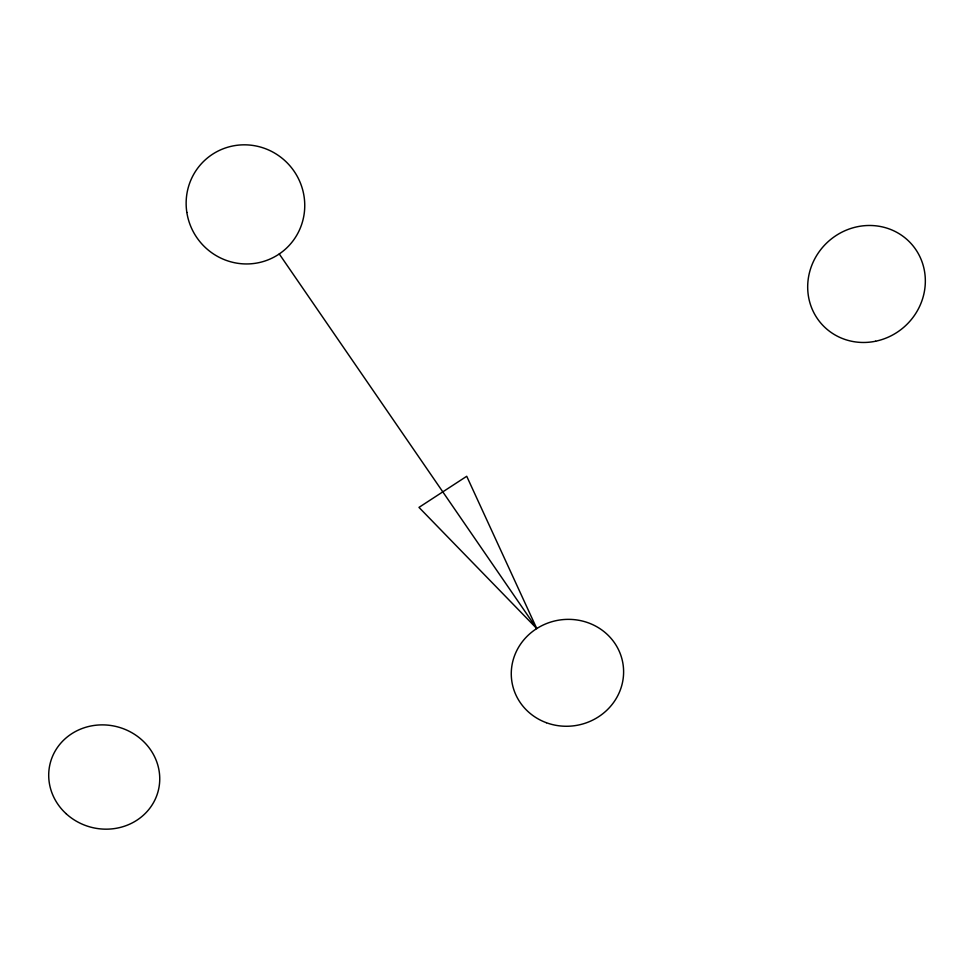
<?xml version="1.0" encoding="UTF-8"?>
<svg xmlns="http://www.w3.org/2000/svg" width="974" height="974" viewBox="0 0 974 974"><rect width="100%" height="100%" fill="white"/><g stroke="black" fill="none" stroke-linecap="round" stroke-linejoin="round"><path stroke-width="1.46" d="M536.771 628.547L418.978 507.393L466.729 476.274L536.771 628.547L279.258 253.958M546.377 722.72A56.261 53.375 -9.9 0 0 623.068 664.438A56.261 53.375 -9.9 0 0 532.875 631.262A56.261 53.375 -9.9 0 0 546.377 722.72M65.964 813.57A55.761 51.914 14.3 0 0 158.202 790.985A55.761 51.914 14.3 0 0 88.512 726.531A55.761 51.914 14.3 0 0 65.964 813.57M875.565 341.241A60.157 57.125 -41.9 0 0 912.321 244.985A60.157 57.125 -41.9 0 0 811.646 265.707A60.157 57.125 -41.9 0 0 875.565 341.241M186.838 212.429A60.011 58.878 51.6 0 0 282.63 251.487A60.011 58.878 51.6 0 0 266.876 149.253A60.011 58.878 51.6 0 0 186.838 212.429"/></g></svg>
